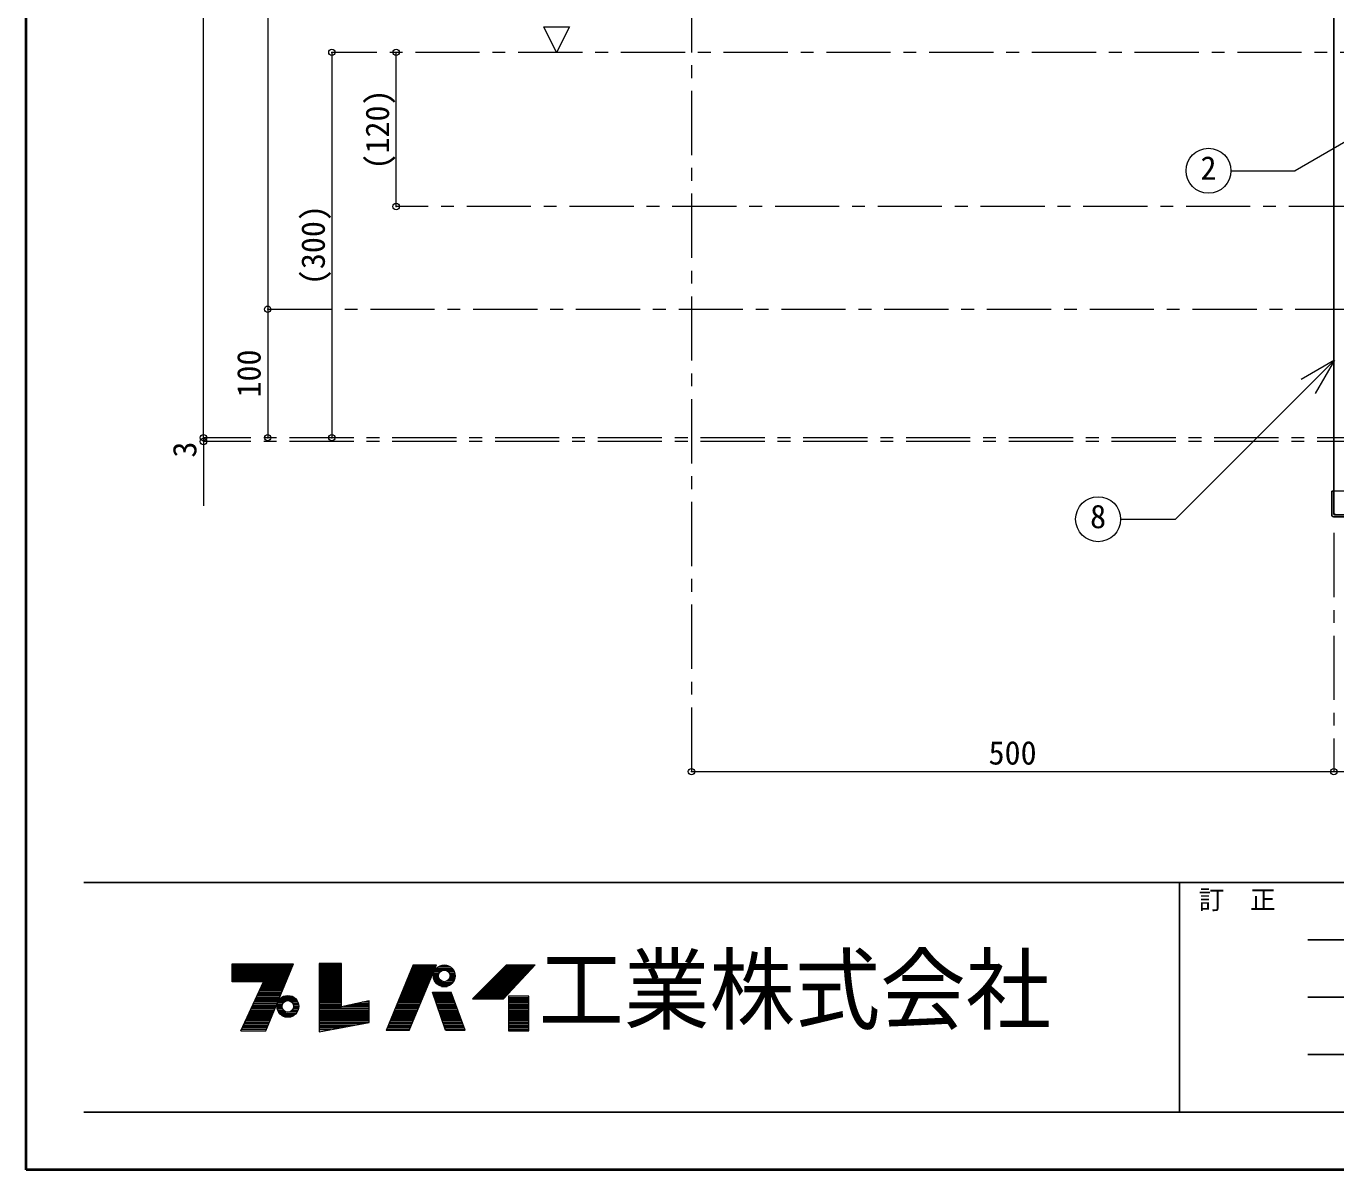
# Model space of a CAD drawing. Units: millimetres at full size, sheet at 1:10. Extents: x -2114 to 1936, y -1399 to 1411.
# Drawn here: x -2114 to -1094, y -1399 to -508 of the extents above; entities that cross this region are included whole.
import ezdxf
from ezdxf.enums import TextEntityAlignment as Align

# ---------------------------------------------------------------- set-up
doc = ezdxf.new("R2010")
doc.units = ezdxf.units.MM
doc.header["$LTSCALE"] = 10
doc.header["$PDMODE"] = 32
doc.header["$PDSIZE"] = 5
doc.linetypes.add('CHAIN1', pattern=[8, 5, -1, 1, -1])
doc.linetypes.add('DASHED1', pattern=[1.8, 1.2, -0.6])
doc.layers.add('0-0_ﾚｲﾔ1', color=4, linetype='Continuous', lineweight=9)
doc.styles.add('ＭＳ ゴシック', font='')
doc.styles.get('ＭＳ ゴシック').set_extended_font_data('MS Gothic')

msp = doc.modelspace()

# ---------------------------------------------------------------- linework, layer by layer
at = {"layer": '0-0_ﾚｲﾔ1', "color": 1, "lineweight": 40}
for p, q in [((-2113.92, -1398.64), (-2113.92, 1411.36)), ((1936.08, -1398.64), (-2113.92, -1398.64))]:
    msp.add_line(p, q, dxfattribs=at)
at = {"layer": '0-0_ﾚｲﾔ1'}
for p, q in [((-1975.92, -828.64), (-1975.92, -78.64)), ((-1925.92, -128.64), (-1925.92, -728.64)), ((-1875.92, -528.64), (-1875.92, -828.64)), ((-1825.92, -648.64), (-1825.92, -528.64)), ((-1925.92, -728.64), (-1925.92, -828.64)), ((-1975.92, -828.64), (-1975.92, -881.64)), ((-1595.92, -1088.64), (-1095.92, -1088.64)), ((-1095.92, -1088.64), (-385.92, -1088.64))]:
    msp.add_line(p, q, dxfattribs=at)
at = {"layer": '0-0_ﾚｲﾔ1', "color": 5, "lineweight": 25}
for p, q in [((-1095.92, -887.84), (-1095.92, -427.14)), ((-1097.52, -870.24), (-1095.92, -870.24)), ((-1097.52, -888.64), (-1097.52, -870.24)), ((-385.92, -890.24), (-1095.92, -890.24)), ((-386.72, -888.64), (-1095.12, -888.64))]:
    msp.add_line(p, q, dxfattribs=at)
at = {"layer": '0-0_ﾚｲﾔ1', "linetype": 'CHAIN1'}
for p, q in [((-1595.92, -478.64), (-1595.92, -1088.64)), ((-1040.92, -528.64), (-1875.92, -528.64)), ((-600.92, -648.64), (-1825.92, -648.64)), ((-1925.92, -728.64), (-887.17, -728.64)), ((-1058.92, -828.64), (-1975.92, -828.64)), ((-1058.92, -831.64), (-1975.92, -831.64)), ((-1095.92, -902.84), (-1095.92, -1088.64))]:
    msp.add_line(p, q, dxfattribs=at)
at = {"layer": '0-0_ﾚｲﾔ1', "color": 7, "lineweight": 18}
for p, q in [((-998.57, -547.28), (-1125.92, -620.8)), ((-1175.94, -620.8), (-1125.92, -620.8)), ((-1095.38, -768.24), (-1219.25, -892.11)), ((-1095.38, -768.24), (-1121.36, -783.24)), ((-1095.38, -768.24), (-1110.38, -794.22)), ((-1261.87, -892.11), (-1219.25, -892.11)), ((-1953.49, -1238.84), (-1906.08, -1238.84)), ((-1953.49, -1239.26), (-1906.26, -1239.26)), ((-1953.49, -1239.89), (-1906.52, -1239.89)), ((-1953.49, -1240.52), (-1906.78, -1240.52)), ((-1953.49, -1241.15), (-1907.04, -1241.15)), ((-1953.49, -1241.99), (-1907.39, -1241.99)), ((-1907.65, -1242.62), (-1953.49, -1242.62)), ((-1953.49, -1243.25), (-1907.91, -1243.25)), ((-1953.49, -1243.88), (-1908.17, -1243.88)), ((-1927.45, -1290.5), (-1905.82, -1238.21)), ((-1885.87, -1238), (-1885.87, -1291.13)), ((-1868.44, -1238), (-1885.87, -1238)), ((-1885.87, -1238.84), (-1868.44, -1238.84)), ((-1885.87, -1239.26), (-1868.44, -1239.26)), ((-1885.87, -1239.89), (-1868.44, -1239.89)), ((-1885.87, -1240.52), (-1868.44, -1240.52)), ((-1885.87, -1241.15), (-1868.44, -1241.15)), ((-1885.87, -1241.99), (-1868.44, -1241.99)), ((-1885.87, -1242.62), (-1868.44, -1242.62)), ((-1885.87, -1243.25), (-1868.44, -1243.25)), ((-1885.87, -1243.88), (-1868.44, -1243.88)), ((-1812.58, -1239.05), (-1833.58, -1290.08)), ((-1815.73, -1290.08), (-1794.52, -1239.05)), ((-1814.57, -1243.88), (-1796.53, -1243.88)), ((-1814.31, -1243.25), (-1796.27, -1243.25)), ((-1814.05, -1242.62), (-1796.01, -1242.62)), ((-1813.79, -1241.99), (-1795.75, -1241.99)), ((-1813.45, -1241.15), (-1795.4, -1241.15)), ((-1813.19, -1240.52), (-1795.15, -1240.52)), ((-1812.93, -1239.89), (-1794.87, -1239.89)), ((-1812.58, -1239.05), (-1794.52, -1239.05)), ((-1795.94, -1243.67), (-1790.51, -1243.67)), ((-1795.28, -1242.62), (-1781.59, -1242.62)), ((-1794.57, -1241.78), (-1782.3, -1241.78)), ((-1793.36, -1240.73), (-1783.51, -1240.73)), ((-1791.88, -1239.89), (-1784.99, -1239.89)), ((-1780.93, -1243.67), (-1786.35, -1243.67)), ((-1744.75, -1243.88), (-1722.15, -1243.88)), ((-1744.12, -1243.25), (-1721.56, -1243.25)), ((-1743.49, -1242.62), (-1720.98, -1242.62)), ((-1742.86, -1241.99), (-1720.39, -1241.99)), ((-1742.23, -1265.51), (-1717.66, -1239.05)), ((-1742.02, -1241.15), (-1719.61, -1241.15)), ((-1741.39, -1240.52), (-1719.03, -1240.52)), ((-1740.76, -1239.89), (-1718.44, -1239.89)), ((-1953.49, -1244.51), (-1908.43, -1244.51)), ((-1953.49, -1245.14), (-1908.69, -1245.14)), ((-1953.49, -1245.56), (-1908.86, -1245.56)), ((-1953.49, -1246.4), (-1909.21, -1246.4)), ((-1953.49, -1247.03), (-1909.47, -1247.03)), ((-1953.49, -1247.66), (-1909.73, -1247.66)), ((-1953.49, -1248.29), (-1909.99, -1248.29)), ((-1953.49, -1248.92), (-1910.25, -1248.92)), ((-1953.49, -1249.55), (-1910.51, -1249.55)), ((-1953.49, -1250.18), (-1910.77, -1250.18)), ((-1953.49, -1250.81), (-1911.04, -1250.81)), ((-1953.49, -1251.44), (-1911.3, -1251.44)), ((-1929.13, -1252.28), (-1953.49, -1252.28)), ((-1946.77, -1290.5), (-1929.13, -1252.28)), ((-1912.25, -1253.75), (-1929.81, -1253.75)), ((-1911.9, -1252.91), (-1929.42, -1252.91)), ((-1911.64, -1252.28), (-1929.13, -1252.28)), ((-1885.87, -1244.51), (-1868.44, -1244.51)), ((-1885.87, -1245.14), (-1868.44, -1245.14)), ((-1885.87, -1245.56), (-1868.44, -1245.56)), ((-1885.87, -1246.4), (-1868.44, -1246.4)), ((-1885.87, -1247.03), (-1868.44, -1247.03)), ((-1885.87, -1247.66), (-1868.44, -1247.66)), ((-1885.87, -1248.29), (-1868.44, -1248.29)), ((-1885.87, -1248.92), (-1868.44, -1248.92)), ((-1885.87, -1249.55), (-1868.44, -1249.55)), ((-1885.87, -1250.18), (-1868.44, -1250.18)), ((-1885.87, -1250.81), (-1868.44, -1250.81)), ((-1885.87, -1251.44), (-1868.44, -1251.44)), ((-1885.87, -1252.28), (-1868.44, -1252.28)), ((-1885.87, -1252.91), (-1868.44, -1252.91)), ((-1885.87, -1253.75), (-1868.44, -1253.75)), ((-1818.63, -1253.75), (-1800.63, -1253.75)), ((-1818.29, -1252.91), (-1800.28, -1252.91)), ((-1818.03, -1252.28), (-1800.02, -1252.28)), ((-1817.68, -1251.44), (-1799.67, -1251.44)), ((-1817.42, -1250.81), (-1799.41, -1250.81)), ((-1817.16, -1250.18), (-1799.15, -1250.18)), ((-1816.9, -1249.55), (-1798.89, -1249.55)), ((-1816.64, -1248.92), (-1798.63, -1248.92)), ((-1816.36, -1248.29), (-1798.36, -1248.29)), ((-1816.13, -1247.66), (-1798.1, -1247.66)), ((-1815.87, -1247.03), (-1797.84, -1247.03)), ((-1815.61, -1246.4), (-1797.58, -1246.4)), ((-1815.26, -1245.56), (-1797.23, -1245.56)), ((-1815.09, -1245.14), (-1797.05, -1245.14)), ((-1814.83, -1244.51), (-1796.79, -1244.51)), ((-1796.93, -1247.66), (-1792.93, -1247.66)), ((-1796.89, -1246.82), (-1792.85, -1246.82)), ((-1796.87, -1248.71), (-1792.81, -1248.71)), ((-1796.72, -1245.77), (-1792.52, -1245.77)), ((-1796.67, -1249.76), (-1792.41, -1249.76)), ((-1796.33, -1244.51), (-1791.65, -1244.51)), ((-1796.33, -1250.81), (-1791.65, -1250.81)), ((-1795.82, -1251.86), (-1790.05, -1251.86)), ((-1795.12, -1252.91), (-1781.75, -1252.91)), ((-1794.36, -1253.75), (-1782.5, -1253.75)), ((-1781.04, -1251.86), (-1786.82, -1251.86)), ((-1780.54, -1244.51), (-1785.22, -1244.51)), ((-1780.54, -1250.81), (-1785.22, -1250.81)), ((-1780.2, -1249.76), (-1784.45, -1249.76)), ((-1780.15, -1245.77), (-1784.35, -1245.77)), ((-1780, -1248.71), (-1784.06, -1248.71)), ((-1779.97, -1246.82), (-1784.01, -1246.82)), ((-1783.93, -1247.66), (-1779.93, -1247.66)), ((-1754.62, -1253.75), (-1731.31, -1253.75)), ((-1753.78, -1252.91), (-1730.53, -1252.91)), ((-1753.15, -1252.28), (-1729.95, -1252.28)), ((-1752.31, -1251.44), (-1729.17, -1251.44)), ((-1751.68, -1250.81), (-1728.58, -1250.81)), ((-1751.05, -1250.18), (-1728, -1250.18)), ((-1750.42, -1249.55), (-1727.41, -1249.55)), ((-1749.79, -1248.92), (-1726.83, -1248.92)), ((-1749.16, -1248.29), (-1726.24, -1248.29)), ((-1748.53, -1247.66), (-1725.66, -1247.66)), ((-1747.9, -1247.03), (-1725.01, -1247.03)), ((-1747.27, -1246.4), (-1724.49, -1246.4)), ((-1746.43, -1245.56), (-1723.71, -1245.56)), ((-1746.01, -1245.14), (-1723.32, -1245.14)), ((-1745.38, -1244.51), (-1722.73, -1244.51)), ((-1916.25, -1263.41), (-1934.27, -1263.41)), ((-1915.81, -1262.36), (-1933.79, -1262.36)), ((-1915.47, -1261.52), (-1933.4, -1261.52)), ((-1932.91, -1260.47), (-1915.03, -1260.47)), ((-1914.68, -1259.63), (-1932.53, -1259.63)), ((-1914.34, -1258.79), (-1932.07, -1258.79)), ((-1931.65, -1257.74), (-1913.9, -1257.74)), ((-1913.55, -1256.9), (-1931.27, -1256.9)), ((-1913.12, -1255.85), (-1930.78, -1255.85)), ((-1912.86, -1255.22), (-1930.49, -1255.22)), ((-1912.51, -1254.38), (-1930.1, -1254.38)), ((-1913.16, -1263.41), (-1907.31, -1263.41)), ((-1885.87, -1254.38), (-1868.44, -1254.38)), ((-1885.87, -1255.22), (-1868.44, -1255.22)), ((-1885.87, -1255.85), (-1868.44, -1255.85)), ((-1885.87, -1256.9), (-1868.44, -1256.9)), ((-1885.87, -1257.74), (-1868.44, -1257.74)), ((-1885.87, -1258.79), (-1868.44, -1258.79)), ((-1885.87, -1259.63), (-1868.44, -1259.63)), ((-1885.87, -1260.47), (-1868.44, -1260.47)), ((-1885.87, -1261.52), (-1868.44, -1261.52)), ((-1885.87, -1262.36), (-1868.44, -1262.36)), ((-1885.87, -1263.41), (-1868.44, -1263.41)), ((-1822.61, -1263.41), (-1804.65, -1263.41)), ((-1822.18, -1262.36), (-1804.21, -1262.36)), ((-1821.82, -1261.52), (-1803.86, -1261.52)), ((-1821.4, -1260.47), (-1803.43, -1260.47)), ((-1821.05, -1259.63), (-1803.08, -1259.63)), ((-1820.71, -1258.79), (-1802.73, -1258.79)), ((-1820.27, -1257.74), (-1802.29, -1257.74)), ((-1819.93, -1256.9), (-1801.94, -1256.9)), ((-1819.5, -1255.85), (-1801.51, -1255.85)), ((-1819.24, -1255.22), (-1801.24, -1255.22)), ((-1818.89, -1254.38), (-1800.89, -1254.38)), ((-1797.6, -1260.47), (-1782.9, -1260.47)), ((-1797.24, -1261.52), (-1782.51, -1261.52)), ((-1796.94, -1262.36), (-1782.2, -1262.36)), ((-1796.58, -1263.41), (-1781.81, -1263.41)), ((-1792.7, -1255.01), (-1784.16, -1255.01)), ((-1790.71, -1255.85), (-1786.16, -1255.85)), ((-1772.05, -1289.87), (-1782.97, -1260.26)), ((-1764.28, -1263.41), (-1740.28, -1263.41)), ((-1763.23, -1262.36), (-1739.31, -1262.36)), ((-1762.39, -1261.52), (-1738.53, -1261.52)), ((-1761.34, -1260.47), (-1737.55, -1260.47)), ((-1760.5, -1259.63), (-1736.77, -1259.63)), ((-1759.66, -1258.79), (-1735.99, -1258.79)), ((-1758.61, -1257.74), (-1735.02, -1257.74)), ((-1757.77, -1256.9), (-1734.24, -1256.9)), ((-1756.72, -1255.85), (-1733.26, -1255.85)), ((-1756.09, -1255.22), (-1732.68, -1255.22)), ((-1755.25, -1254.38), (-1731.9, -1254.38)), ((-1920.33, -1273.28), (-1938.79, -1273.28)), ((-1919.98, -1272.44), (-1938.44, -1272.44)), ((-1919.55, -1271.39), (-1937.95, -1271.39)), ((-1937.57, -1270.55), (-1919.2, -1270.55)), ((-1918.77, -1269.5), (-1937.08, -1269.5)), ((-1918.25, -1268.24), (-1936.5, -1268.24)), ((-1917.81, -1267.19), (-1936.01, -1267.19)), ((-1917.46, -1266.35), (-1935.63, -1266.35)), ((-1917.03, -1265.3), (-1935.14, -1265.3)), ((-1934.75, -1264.46), (-1916.68, -1264.46)), ((-1918.73, -1271.39), (-1914.73, -1271.39)), ((-1918.69, -1270.55), (-1914.65, -1270.55)), ((-1918.67, -1272.44), (-1914.61, -1272.44)), ((-1918.52, -1269.5), (-1914.32, -1269.5)), ((-1918.52, -1273.28), (-1914.32, -1273.28)), ((-1918.13, -1268.24), (-1913.45, -1268.24)), ((-1917.62, -1267.19), (-1911.85, -1267.19)), ((-1917.08, -1266.35), (-1903.39, -1266.35)), ((-1916.16, -1265.3), (-1904.3, -1265.3)), ((-1915.16, -1264.46), (-1905.31, -1264.46)), ((-1902.84, -1267.19), (-1908.62, -1267.19)), ((-1902.34, -1268.24), (-1907.02, -1268.24)), ((-1901.95, -1269.5), (-1906.15, -1269.5)), ((-1901.95, -1273.28), (-1906.15, -1273.28)), ((-1901.8, -1272.44), (-1905.86, -1272.44)), ((-1901.77, -1270.55), (-1905.81, -1270.55)), ((-1905.73, -1271.39), (-1901.73, -1271.39)), ((-1885.87, -1264.46), (-1868.44, -1264.46)), ((-1885.87, -1265.3), (-1868.44, -1265.3)), ((-1885.87, -1266.35), (-1868.44, -1266.35)), ((-1885.87, -1267.19), (-1868.44, -1267.19)), ((-1885.87, -1268.24), (-1868.44, -1268.24)), ((-1885.87, -1269.5), (-1868.44, -1269.5)), ((-1885.87, -1270.55), (-1868.44, -1270.55)), ((-1885.87, -1271.39), (-1868.44, -1271.39)), ((-1885.87, -1272.44), (-1846.81, -1272.44)), ((-1885.87, -1273.28), (-1846.81, -1273.28)), ((-1846.81, -1271.39), (-1866.56, -1271.39)), ((-1846.81, -1270.55), (-1862.8, -1270.55)), ((-1846.81, -1269.5), (-1858.1, -1269.5)), ((-1846.81, -1268.24), (-1852.46, -1268.24)), ((-1826.67, -1273.28), (-1808.75, -1273.28)), ((-1826.32, -1272.44), (-1808.4, -1272.44)), ((-1825.89, -1271.39), (-1807.96, -1271.39)), ((-1825.55, -1270.55), (-1807.62, -1270.55)), ((-1825.11, -1269.5), (-1807.18, -1269.5)), ((-1824.6, -1268.24), (-1806.66, -1268.24)), ((-1824.16, -1267.19), (-1806.22, -1267.19)), ((-1823.82, -1266.35), (-1805.87, -1266.35)), ((-1823.39, -1265.3), (-1805.43, -1265.3)), ((-1823.04, -1264.46), (-1805.08, -1264.46)), ((-1796.21, -1264.46), (-1781.42, -1264.46)), ((-1795.92, -1265.3), (-1781.11, -1265.3)), ((-1795.56, -1266.35), (-1780.73, -1266.35)), ((-1795.26, -1267.19), (-1780.42, -1267.19)), ((-1794.9, -1268.24), (-1780.03, -1268.24)), ((-1794.46, -1269.5), (-1779.57, -1269.5)), ((-1794.1, -1270.55), (-1779.18, -1270.55)), ((-1793.81, -1271.39), (-1778.87, -1271.39)), ((-1793.44, -1272.44), (-1778.48, -1272.44)), ((-1793.15, -1273.28), (-1778.17, -1273.28)), ((-1766.38, -1265.51), (-1742.23, -1265.51)), ((-1765.33, -1264.46), (-1741.26, -1264.46)), ((-1738.45, -1264.46), (-1722.49, -1264.46)), ((-1738.45, -1265.3), (-1722.49, -1265.3)), ((-1738.45, -1266.35), (-1722.49, -1266.35)), ((-1738.45, -1267.19), (-1722.49, -1267.19)), ((-1738.45, -1268.24), (-1722.49, -1268.24)), ((-1738.45, -1269.5), (-1722.49, -1269.5)), ((-1738.45, -1270.55), (-1722.49, -1270.55)), ((-1738.45, -1271.39), (-1722.49, -1271.39)), ((-1738.45, -1272.44), (-1722.49, -1272.44)), ((-1738.45, -1273.28), (-1722.49, -1273.28)), ((-1924.67, -1283.78), (-1943.67, -1283.78)), ((-1924.15, -1282.52), (-1943.09, -1282.52)), ((-1923.8, -1281.68), (-1942.7, -1281.68)), ((-1923.37, -1280.63), (-1942.22, -1280.63)), ((-1922.94, -1279.58), (-1941.73, -1279.58)), ((-1922.5, -1278.53), (-1941.25, -1278.53)), ((-1922.07, -1277.48), (-1940.76, -1277.48)), ((-1921.72, -1276.64), (-1940.38, -1276.64)), ((-1921.29, -1275.59), (-1939.89, -1275.59)), ((-1920.85, -1274.54), (-1939.41, -1274.54)), ((-1918.13, -1274.54), (-1913.45, -1274.54)), ((-1917.62, -1275.59), (-1911.85, -1275.59)), ((-1916.92, -1276.64), (-1903.55, -1276.64)), ((-1916.16, -1277.48), (-1904.3, -1277.48)), ((-1914.85, -1278.53), (-1905.62, -1278.53)), ((-1912.51, -1279.58), (-1907.96, -1279.58)), ((-1902.84, -1275.59), (-1908.62, -1275.59)), ((-1902.34, -1274.54), (-1907.02, -1274.54)), ((-1885.87, -1274.54), (-1846.81, -1274.54)), ((-1885.87, -1275.59), (-1846.81, -1275.59)), ((-1885.87, -1276.64), (-1846.81, -1276.64)), ((-1885.87, -1277.48), (-1846.81, -1277.48)), ((-1885.87, -1278.53), (-1846.81, -1278.53)), ((-1885.87, -1279.58), (-1846.81, -1279.58)), ((-1885.87, -1280.63), (-1846.81, -1280.63)), ((-1885.87, -1281.68), (-1846.81, -1281.68)), ((-1885.87, -1282.52), (-1846.81, -1282.52)), ((-1885.87, -1283.78), (-1846.81, -1283.78)), ((-1830.99, -1283.78), (-1813.11, -1283.78)), ((-1830.47, -1282.52), (-1812.59, -1282.52)), ((-1830.13, -1281.68), (-1812.24, -1281.68)), ((-1829.69, -1280.63), (-1811.81, -1280.63)), ((-1829.26, -1279.58), (-1811.37, -1279.58)), ((-1828.83, -1278.53), (-1810.93, -1278.53)), ((-1828.4, -1277.48), (-1810.5, -1277.48)), ((-1828.05, -1276.64), (-1810.15, -1276.64)), ((-1827.62, -1275.59), (-1809.71, -1275.59)), ((-1827.19, -1274.54), (-1809.27, -1274.54)), ((-1792.71, -1274.54), (-1777.71, -1274.54)), ((-1792.35, -1275.59), (-1777.32, -1275.59)), ((-1792, -1276.64), (-1776.93, -1276.64)), ((-1791.69, -1277.48), (-1776.62, -1277.48)), ((-1791.32, -1278.53), (-1776.24, -1278.53)), ((-1790.96, -1279.58), (-1775.85, -1279.58)), ((-1790.59, -1280.63), (-1775.46, -1280.63)), ((-1790.23, -1281.68), (-1775.07, -1281.68)), ((-1789.94, -1282.52), (-1774.76, -1282.52)), ((-1789.5, -1283.78), (-1774.3, -1283.78)), ((-1738.45, -1274.54), (-1722.49, -1274.54)), ((-1738.45, -1275.59), (-1722.49, -1275.59)), ((-1738.45, -1276.64), (-1722.49, -1276.64)), ((-1738.45, -1277.48), (-1722.49, -1277.48)), ((-1738.45, -1278.53), (-1722.49, -1278.53)), ((-1738.45, -1279.58), (-1722.49, -1279.58)), ((-1738.45, -1280.63), (-1722.49, -1280.63)), ((-1738.45, -1281.68), (-1722.49, -1281.68)), ((-1738.45, -1282.52), (-1722.49, -1282.52)), ((-1738.45, -1283.78), (-1722.49, -1283.78)), ((-1946.77, -1290.5), (-1927.45, -1290.5)), ((-1927.02, -1289.45), (-1946.29, -1289.45)), ((-1926.5, -1288.19), (-1945.71, -1288.19)), ((-1926.06, -1287.14), (-1945.22, -1287.14)), ((-1925.63, -1286.09), (-1944.74, -1286.09)), ((-1925.11, -1284.83), (-1944.16, -1284.83)), ((-1885.87, -1284.83), (-1851.41, -1284.83)), ((-1885.87, -1286.09), (-1858.3, -1286.09)), ((-1885.87, -1287.14), (-1864.05, -1287.14)), ((-1885.87, -1288.19), (-1869.79, -1288.19)), ((-1885.87, -1289.45), (-1876.68, -1289.45)), ((-1815.73, -1290.08), (-1833.58, -1290.08)), ((-1833.32, -1289.45), (-1815.47, -1289.45)), ((-1832.81, -1288.19), (-1814.95, -1288.19)), ((-1832.37, -1287.14), (-1814.51, -1287.14)), ((-1831.94, -1286.09), (-1814.07, -1286.09)), ((-1831.42, -1284.83), (-1813.55, -1284.83)), ((-1789.06, -1284.83), (-1773.91, -1284.83)), ((-1788.7, -1286.09), (-1773.45, -1286.09)), ((-1788.33, -1287.14), (-1773.06, -1287.14)), ((-1787.97, -1288.19), (-1772.67, -1288.19)), ((-1787.53, -1289.45), (-1772.21, -1289.45)), ((-1787.38, -1289.87), (-1772.05, -1289.87)), ((-1738.45, -1284.83), (-1722.49, -1284.83)), ((-1738.45, -1286.09), (-1722.49, -1286.09)), ((-1738.45, -1287.14), (-1722.49, -1287.14)), ((-1738.45, -1288.19), (-1722.49, -1288.19)), ((-1738.45, -1289.45), (-1722.49, -1289.45))]:
    msp.add_line(p, q, dxfattribs=at)
at = {"layer": '0-0_ﾚｲﾔ1', "linetype": 'DASHED1'}
msp.add_line((-385.92, -870.24), (-1095.92, -870.24), dxfattribs=at)
at = {"layer": '0-0_ﾚｲﾔ1', "color": 6, "lineweight": 25}
for p, q in [((-2068.92, -1175.06), (1891.08, -1175.06)), ((-1216.06, -1175.06), (-1216.06, -1353.64)), ((-1116.06, -1219.71), (-187.49, -1219.71)), ((-187.49, -1264.35), (-1116.06, -1264.35)), ((-187.49, -1308.99), (-1116.06, -1308.99)), ((1891.08, -1353.64), (-2068.92, -1353.64))]:
    msp.add_line(p, q, dxfattribs=at)
at = {"layer": '0-0_ﾚｲﾔ1', "color": 7, "lineweight": 18}
for points in [[(-1710.92, -508.64), (-1690.92, -508.64), (-1700.92, -528.64)], [(-1738.45, -1263.41), (-1738.45, -1290.5), (-1722.49, -1290.5), (-1722.49, -1263.41)]]:
    msp.add_lwpolyline(points, close=True, dxfattribs=at)
for points in [[(-1953.49, -1252.28), (-1953.49, -1238.21), (-1905.82, -1238.21)], [(-1885.87, -1291.13), (-1846.81, -1283.99), (-1846.81, -1266.98), (-1868.44, -1271.81), (-1868.44, -1238)], [(-1766.38, -1265.51), (-1739.92, -1239.05), (-1717.66, -1239.05)], [(-1787.38, -1289.87), (-1797.67, -1260.26), (-1782.97, -1260.26)]]:
    msp.add_lwpolyline(points, dxfattribs=at)
for centre, radius in [((-1193.44, -620.8), 17.5), ((-1279.37, -892.11), 17.5), ((-1788.43, -1247.66), 8.5), ((-1788.43, -1247.66), 4.5), ((-1910.23, -1271.39), 8.5), ((-1910.23, -1271.39), 4.5)]:
    msp.add_circle(centre, radius, dxfattribs=at)
at = {"layer": '0-0_ﾚｲﾔ1', "color": 5, "lineweight": 25}
for centre, radius in [((-1094.32, -887.04), 1.6), ((-1095.92, -888.64), 1.6), ((-1095.12, -887.84), 0.8)]:
    msp.add_arc(centre, radius, 180, 270, dxfattribs=at)
at = {"layer": '0-0_ﾚｲﾔ1', "color": 1}
for p in [(-1875.92, -528.64), (-1825.92, -528.64), (-1825.92, -648.64), (-1925.92, -728.64), (-1975.92, -828.64), (-1975.92, -831.64), (-1925.92, -828.64), (-1875.92, -828.64), (-1595.92, -1088.64), (-1095.92, -1088.64)]:
    msp.add_point(p, dxfattribs=at)

# ---------------------------------------------------------------- texts
at = {"layer": '0-0_ﾚｲﾔ1', "color": 7, "style": 'ＭＳ ゴシック'}
for s, p in [('(120)', (-1825.92, -619.89)), ('(300)', (-1875.92, -709.89)), ('100', (-1925.92, -797.39)), ('3', (-1975.92, -844.14))]:
    msp.add_text(s, height=18.33, rotation=90, dxfattribs=at).set_placement(p, align=Align.BOTTOM_LEFT)
for s, height, p in [('2', 18.33, (-1199.69, -633.3)), ('8', 18.33, (-1285.62, -904.61)), ('500', 18.33, (-1364.67, -1088.64)), ('訂\u3000正', 14.66, (-1201.06, -1200.06))]:
    msp.add_text(s, height=height, dxfattribs=at).set_placement(p, align=Align.BOTTOM_LEFT)
at = {"layer": '0-0_ﾚｲﾔ1', "color": 7, "style": 'ＭＳ ゴシック', "width": 0.95}
msp.add_text('工業株式会社', height=51.32, dxfattribs=at).set_placement((-1714.99, -1299.35), align=Align.BOTTOM_LEFT)

doc.saveas('drawing.dxf')
